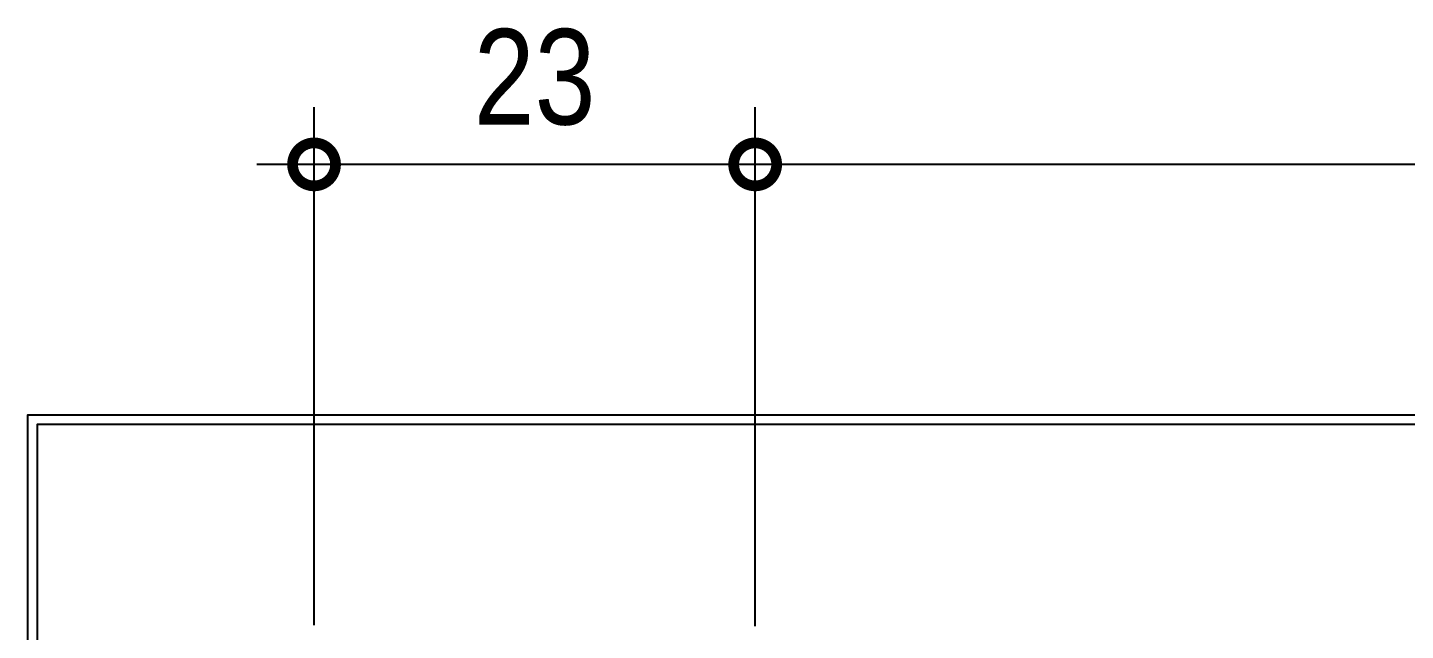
# Model space of a CAD drawing. Header units: metres. Extents: x 3 to 168, y -142 to 28.
# Drawn here: x 16.197 to 16.919, y -118 to -117.684 of the extents above; entities that cross this region are included whole.
import ezdxf

# ---------------------------------------------------------------- set-up
doc = ezdxf.new("R2010")
doc.units = ezdxf.units.M
for name, color, linetype in [('ARQ-ALV ACAB', 4, 'Continuous'), ('ARQ-ALV OSSO', 5, 'Continuous'), ('ARQ-DIM', 2, 'Continuous')]:
    doc.layers.add(name, color=color, linetype=linetype)
doc.styles.add('Adesa', font='ARIALN.TTF')
doc.dimstyles.new('ADESA 1-0025', dxfattribs={"dimtxt": 0.05, "dimasz": 0.045, "dimexe": 0.03, "dimexo": 0.04, "dimgap": 0.02, "dimtad": 1, "dimtoh": 1, "dimdec": 0, "dimlfac": 100, "dimzin": 4, "dimtxsty": 'Adesa', "dimblk": 'DOTSMALL', "dimcen": 1, "dimdle": 0.03, "dimclrd": 1, "dimclre": 1, "dimclrt": 256, "dimazin": 1, "dimtm": 1e-09, "dimtfac": 1, "dimtdec": 0, "dimtix": 1, "dimtmove": 2, "dimatfit": 0, "dimldrblk": 'DOTSMALL', "dimfxl": 0.8, "dimtvp": 2, "dimtolj": 1, "dimtzin": 0, "dimarcsym": 0})

# ---------------------------------------------------------------- blocks, each defined once
blk = doc.blocks.new('_DotSmall')
at = {"color": 0, "linetype": 'ByBlock', "const_width": 0.5}
blk.add_lwpolyline([(-0.0625, 0, 1), (0.0625, 0, 1)], format="xyb", close=True, dxfattribs=at)
blk = doc.blocks.new('*D474')
at = {"layer": 'ARQ-DIM', "color": 1, "lineweight": -2, "transparency": 16777216}
for p, q in [((16.57836, -117.99741), (16.57836, -117.72574)), ((17.50998, -117.99696), (17.50998, -117.72574)), ((17.53998, -117.75574), (16.54836, -117.75574))]:
    blk.add_line(p, q, dxfattribs=at)
at = {"layer": 'Defpoints', "color": 0, "transparency": 16777216}
for p in [(16.57836, -117.75574), (16.57836, -118.03741, -0.0002), (17.50998, -118.03696, -0.0001)]:
    blk.add_point(p, dxfattribs=at)
at = {"layer": 'ARQ-DIM', "color": 1, "lineweight": -2, "transparency": 16777216, "xscale": 0.045, "yscale": 0.045, "zscale": 0.045, "rotation": 180}
blk.add_blockref('_DotSmall', (16.57836, -117.75574), dxfattribs=at)
at = {"layer": 'ARQ-DIM', "color": 1, "lineweight": -2, "transparency": 16777216, "xscale": 0.045, "yscale": 0.045, "zscale": 0.045}
blk.add_blockref('_DotSmall', (17.50998, -117.75574), dxfattribs=at)
at = {"layer": 'ARQ-DIM', "transparency": 16777216, "insert": (17.04417, -117.71022), "char_height": 0.05, "attachment_point": 5, "style": 'Adesa'}
blk.add_mtext('\\A1;93', dxfattribs=at)
blk = doc.blocks.new('*D475')
at = {"layer": 'ARQ-DIM', "color": 1, "lineweight": -2, "transparency": 16777216}
for p, q in [((16.34741, -117.99696), (16.34741, -117.72574)), ((16.57836, -117.99741), (16.57836, -117.72574)), ((16.60836, -117.75574), (16.31741, -117.75574))]:
    blk.add_line(p, q, dxfattribs=at)
at = {"layer": 'Defpoints', "color": 0, "transparency": 16777216}
for p in [(16.34741, -117.75574), (16.34741, -118.03696, -0.0001), (16.57836, -118.03741, -0.0002)]:
    blk.add_point(p, dxfattribs=at)
at = {"layer": 'ARQ-DIM', "color": 1, "lineweight": -2, "transparency": 16777216, "xscale": 0.045, "yscale": 0.045, "zscale": 0.045, "rotation": 180}
blk.add_blockref('_DotSmall', (16.34741, -117.75574), dxfattribs=at)
at = {"layer": 'ARQ-DIM', "color": 1, "lineweight": -2, "transparency": 16777216, "xscale": 0.045, "yscale": 0.045, "zscale": 0.045}
blk.add_blockref('_DotSmall', (16.57836, -117.75574), dxfattribs=at)
at = {"layer": 'ARQ-DIM', "transparency": 16777216, "insert": (16.46289, -117.71022), "char_height": 0.05, "attachment_point": 5, "style": 'Adesa'}
blk.add_mtext('\\A1;23', dxfattribs=at)
blk = doc.blocks.new('AREAS MOLHADAS')
at = {"layer": 'ARQ-ALV ACAB', "elevation": -0.00001}
blk.add_lwpolyline([(18.5165, -119.21701), (18.5165, -117.88696), (16.19741, -117.88696), (16.19741, -119.09198)], dxfattribs=at)
at = {"layer": 'ARQ-ALV OSSO', "elevation": -0.00001}
blk.add_lwpolyline([(18.5115, -119.21701), (18.5115, -117.89196), (16.20241, -117.89196), (16.20241, -119.09698)], dxfattribs=at)
at = {"layer": 'ARQ-DIM'}
for base, p1, p2, picture, middle in [((16.34741, -117.75574, 0.00008), (16.57836, -118.03741, -0.00012), (16.34741, -118.03696, -0.00002), '*D475', (16.46289, -117.71022, 0.00008)), ((16.57836, -117.75574, 0.00008), (17.50998, -118.03696, -0.00002), (16.57836, -118.03741, -0.00012), '*D474', (17.04417, -117.71022, 0.00008))]:
    dim = blk.add_linear_dim(base=base, p1=p1, p2=p2, dimstyle='ADESA 1-0025', dxfattribs=at)
    dim.commit()
    dim.dimension.update_dxf_attribs({"geometry": picture, "text_midpoint": middle})

msp = doc.modelspace()

# ---------------------------------------------------------------- block references
msp.add_blockref('AREAS MOLHADAS', (0, 0))

doc.saveas('drawing.dxf')
